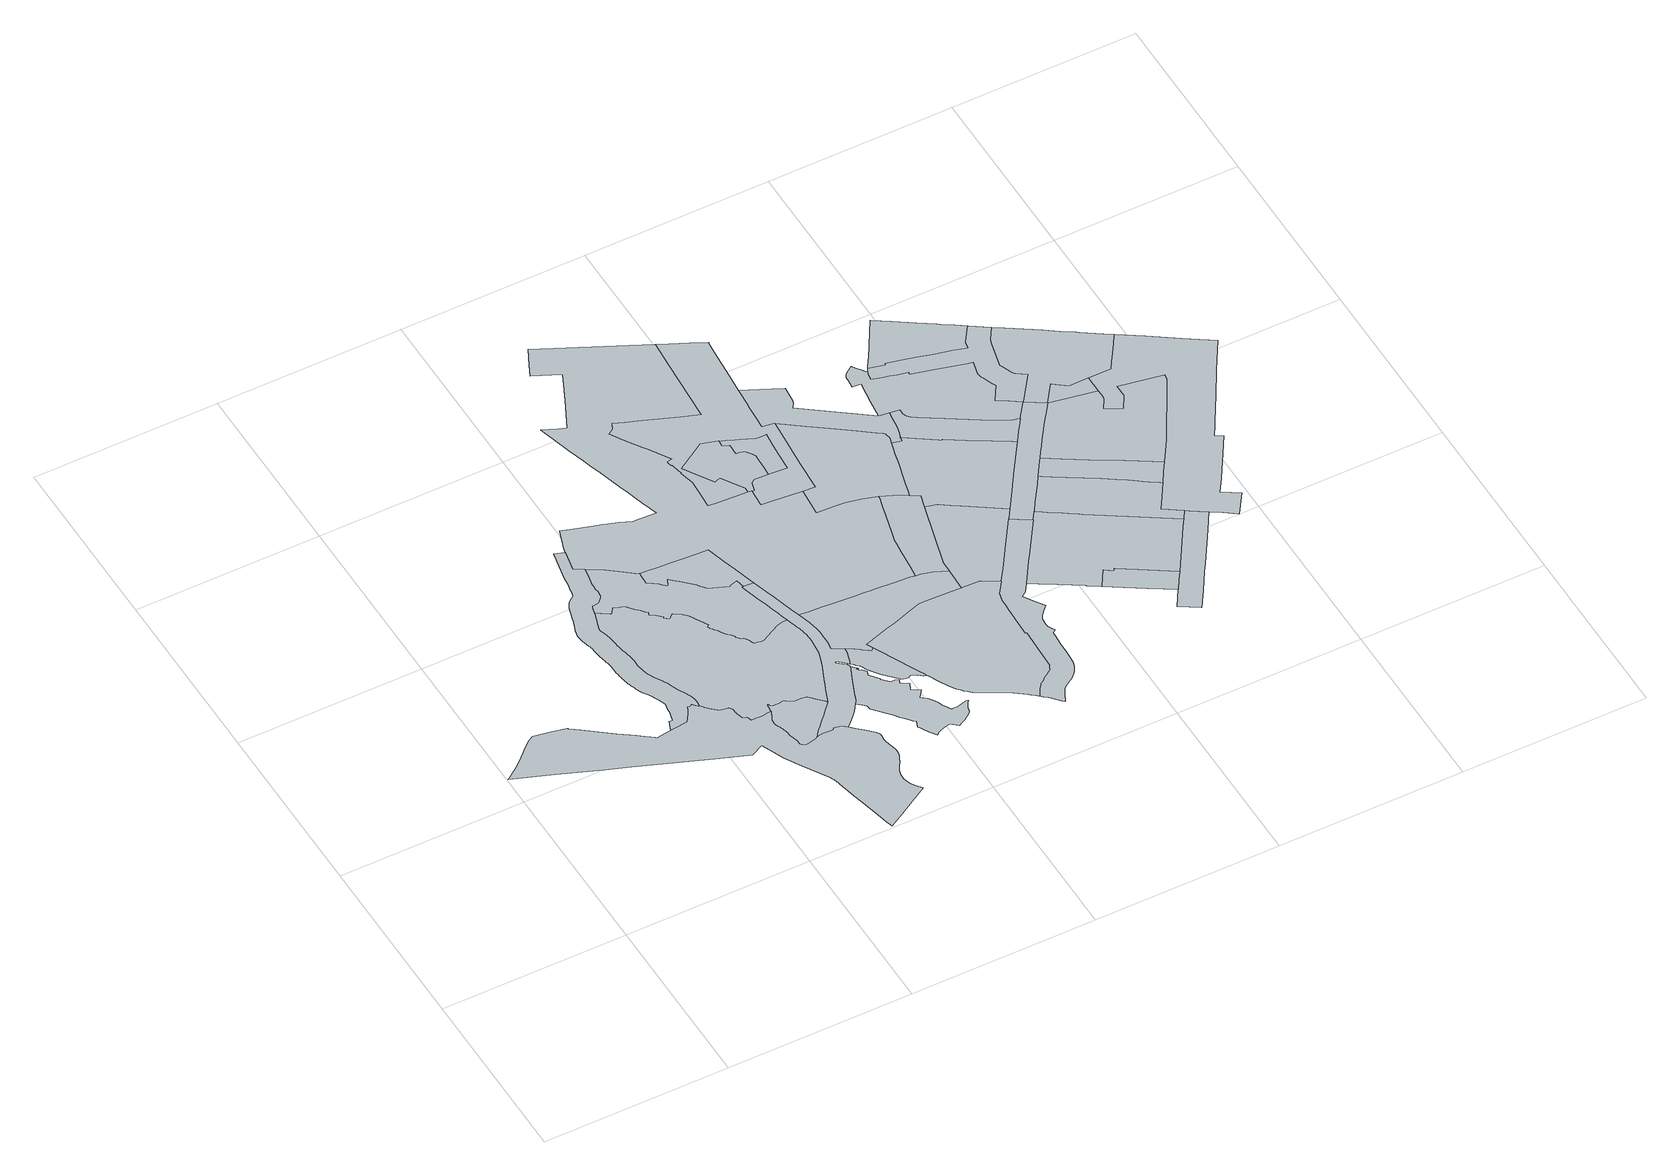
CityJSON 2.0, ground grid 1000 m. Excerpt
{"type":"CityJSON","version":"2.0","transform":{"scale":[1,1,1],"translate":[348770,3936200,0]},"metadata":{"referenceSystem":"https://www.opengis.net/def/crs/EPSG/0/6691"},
"CityObjects":{
"object1":{"type":"GenericCityObject","attributes":{"function":"11","validFromType":"3","custodian":"神奈川県","notificationNumber":"神奈川県告示第11号","prefecture":"14","city":"14150","floorAreaRate":2},"geometry":[{"type":"MultiSurface","lod":"1","boundaries":[[[0,1,2,3,4,5,6,7,8,9,10,11,12,13,14,15,16,17,18,19,20,21,22,23,24,25,26,27,28,29,30,31,32,33,34,35,36,37,38,39,40,41,42,43,44,45,46,47,48,49,50,51,52,53,54,55,56,57,58,59,60,61,62,63,64,65,66,67,68,69,70,71,72,73,74,75,76,77,78,79,80,81,82,83,84,85,86,87,88,89,90,91,92,93,94,95,96,97,98,99,100,101,102,103,104,105,106,107,108,109,110,111,112,113,114,115,116,117,118,119,120,121,122,123,124,125,126,127,128,129,130,131,132,133,134,135,136,137,138,139,140,141,142,143,144,145,146,147,148,149,150,151,152,153,154,155,156,157,158,159,160,161,162,163,164,165,166,167,168,169,170,171]]]}]},
"object2":{"type":"GenericCityObject","attributes":{"function":"6","validFromType":"3","custodian":"神奈川県","notificationNumber":"神奈川県告示第11号","prefecture":"14","city":"14150","floorAreaRate":2},"geometry":[{"type":"MultiSurface","lod":"1","boundaries":[[[172,173,174,175,176,177,178,179,180,181,182,183,184,185,186,187,188,189,190,191,192,193,194,195,196,197,198,199,200,201,202,203,204,205,206,207,208,209,210,211,212,213,214,215,216,217,218,219,220,221,222,223,224,225,226,227,228,229,230,231,232,233,234,235,236,237,238,239,240,241,242,243,244,245,246,247,248,249,250,251,252,253,254,255,256,257,258,259,260,261,262,263,264,265,266,267,268,269,270,271,272,273,274,275,276,277,278,279,280,281,282,283,284,285,286,287,288,289,290,291,292,293,294,295,296,297,298,299,300,301,302,303,304,305,306,307,308,309,310,311,312,313,314,315,316,317,318,319,320,321,322,323,324,325,326,327,328,329,330,331,332,333,334,335,336,337,338,339,340,341,342,343,344,345,346,347,348,349,350,351,352,353,354,355,356,357,358,359,360,361,362,363,364,365,366,367,368,369,370,371,372,373,374,375,376,377,147,146,145,144,143,142,141,140,139,138,137]]]}]},
"object3":{"type":"GenericCityObject","attributes":{"function":"3","validFromType":"3","custodian":"神奈川県","notificationNumber":"神奈川県告示第446号","prefecture":"14","city":"14150","floorAreaRate":2},"geometry":[{"type":"MultiSurface","lod":"1","boundaries":[[[378,379,380,381,382,383,384,385,386,387,388,389,390,391,392,393,394,395,396,397,398,399,400,401,402,403,404,405,100,99,98,97,96,95,94,93,92,91,90,89,88,87,86,85,84,83,82,81,80,79,78,77,76,75,74,73,72,71,70,69,68,406,407,408,409,410,411,412,413,414,415,416,417,418]]]}]},
"object4":{"type":"GenericCityObject","attributes":{"function":"3","validFromType":"3","custodian":"神奈川県","notificationNumber":"神奈川県告示第446号","prefecture":"14","city":"14150","floorAreaRate":1.5},"geometry":[{"type":"MultiSurface","lod":"1","boundaries":[[[405,404,403,402,401,400,399,398,397,396,395,394,393,392,391,390,389,388,387,386,385,384,383,382,381,380,379,378,418,419,420,421,422,423,424,425,426,427,428,429,430,431,432,433,434,435,436,437,438,439,440,441,442,443,444,445,446,447,448,449,450,451,452,453,454,455,456,457,458,459,460,461,462,463,464,465,466,467,468,469,470,471,472,473,474,475,476,477,478,479,480,481,482,483,484,485,486,487,488,489,490,491,492,493,494,495,496,497,498,499,500,501,502,503,504,505,506,507,508,509,510,511,512,513,514,515,516,517,518,519,520,521,522,523,242,241,240,239,238,237,236,235,234,233,232,231,230,229,228,227,226,225,224,223,222,221,220,219,218,217,216,215,214,213,212,211,210,209,208,207,206,205,204,203,202,201,200,199,198,197,196,195,194,193,192,191,190,189,188,187,186,185,184,183,182,181,180,179,178,177,176,175,174,173,172,137,136,135,134,133,132,131,130,129,128,127,126,125,124,123,122,121,120,119,118,117,116,115,114,113,112,111,110,109,108,107,106,105,104,103,102,101,100]]]}]},
"object5":{"type":"GenericCityObject","attributes":{"function":"3","validFromType":"3","custodian":"神奈川県","notificationNumber":"神奈川県告示第446号","prefecture":"14","city":"14150","floorAreaRate":2},"geometry":[{"type":"MultiSurface","lod":"1","boundaries":[[[524,525,526,269,268,267,266,265,264,263,262,261,260,259,258,257,256,255,254,253,252,251,250,249,248,247,246,245,244,243,242,523,522,521,520,519,518,517,516,515,514,513,512,511,510,509,508,507,506,505,504,503,502,501,500,499,498,497,496,495,494,493,492,491,490,489,488,487,486,485,484,483,482,481,480,479,478,477,476,475,474,473,472,471,470,469,468,467,466,465,464,463,462,461,460,459,458,457,456,455,454,453,452,451,450,449,448,447,446,445,444,443,442,527,528,529,530,531,532,533,534,535,536,537,538,539,540,541,542,543,544,545,546,547,548,549,550,551,552,553,554,555,556,557,558,559,560,561,562,563]]]}]},
"object6":{"type":"GenericCityObject","attributes":{"function":"6","validFromType":"3","custodian":"神奈川県","notificationNumber":"神奈川県告示第11号","prefecture":"14","city":"14150","floorAreaRate":2},"geometry":[{"type":"MultiSurface","lod":"1","boundaries":[[[564,565,566,567,568,569,570,571,572,573,574,575,576,577,578,579,580,581,582,583,584,585,586,587,588,589,590,591,592,593,594,595,596,597,598,599,600,541,540,539,538,537,536,535,534,533,532,531,530,529,528,527,442,441,440,439,438,437,436,435,434,433,432,431,430,429,428,427,426,425,424,423,422,421,420,419,418,417,416,415,414,413,412,411,410,409,408,407,406,68,67,66,65,64,63,62,61,60,59,58,57,56,55,601,602,603,604,605,606,607,608,609,610,611,612,613,614]]]}]},
"object7":{"type":"GenericCityObject","attributes":{"function":"11","validFromType":"3","custodian":"神奈川県","notificationNumber":"神奈川県告示第11号","prefecture":"14","city":"14150","floorAreaRate":2},"geometry":[{"type":"MultiSurface","lod":"1","boundaries":[[[600,615,616,617,618,619,620,621,622,623,624,625,626,563,562,561,560,559,558,557,556,555,554,553,552,551,550,549,548,547,546,545,544,543,542,541]]]}]},
"object8":{"type":"GenericCityObject","attributes":{"function":"4","validFromType":"3","custodian":"神奈川県","notificationNumber":"神奈川県告示第446号","prefecture":"14","city":"14150","floorAreaRate":2},"geometry":[{"type":"MultiSurface","lod":"1","boundaries":[[[627,628,629,630,631,632,633,634,635,636,637,638,639,640,641,642,643,644,645,646,647,648,649,650,651,652,653,654,655,656,657,658,659,660,661,662,663,664,665,666,667,668,669,670,671,672,673,674,675,676,614,613,612,611,610,609,608,607,606,605,604,677,678,679,680,681,682,683,684,685,686,687,688,689,690,691,692,693,694,695,696,697,698,699,700,701,702,703,704,705,706,707,708,709,710,711]]]}]},
"object9":{"type":"GenericCityObject","attributes":{"function":"1","validFromType":"3","custodian":"神奈川県","notificationNumber":"神奈川県告示第446号","prefecture":"14","city":"14150","floorAreaRate":0.8},"geometry":[{"type":"MultiSurface","lod":"1","boundaries":[[[712,713,714,715,716,717,718,719,720,721,722,723,724,725,726,727,728,729,730,584,583,582,581,580,579,578,731,732,733,734,735,736,737,738,739,740,741,742,743,744,745,746,747,748,749,750,751,752,753,754,755,756,757]]]}]},
"object10":{"type":"GenericCityObject","attributes":{"function":"13","validFromType":"3","custodian":"神奈川県","notificationNumber":"神奈川県告示第153号","prefecture":"14","city":"14150","floorAreaRate":2},"geometry":[{"type":"MultiSurface","lod":"1","boundaries":[[[758,759,760,761,762,763,764,765,766,767,768,769,770,771,772,773,774,775,776,777,778,779,780,781,782,783,784,785,786,787,788,789,790,791,792,793,794,795,796,797,798,799,800,801,802,803,804,805,806,807,808,809,810,811,812,813,814,815,816,817,818,819,820,821,822,823,824,825,826,827,828,829,830,831,832,833,834,835,836,837,838,839,840,841,842,843,844,272,271,270,269,526,525,524,563,626,625,624,623,622,621,620,619,618,617,616,615,600,599,598,597,596,845,846,847,848,849,850,851,852,853,854,855,856,857]]]}]},
"object11":{"type":"GenericCityObject","attributes":{"function":"11","validFromType":"3","custodian":"神奈川県","notificationNumber":"神奈川県告示第11号","prefecture":"14","city":"14150","floorAreaRate":2},"geometry":[{"type":"MultiSurface","lod":"1","boundaries":[[[858,859,860,861,862,863,864,865,866,867,868,857,856,855,854,853,852,851,850,849,848,847,846,845,596,595,594,593,592,591,590,589,588,587,586,585,584,730,729,728,727,726,725,724,723,722,721,720,869,870,871,872,873,874,875,876,877]]]}]},
"object12":{"type":"GenericCityObject","attributes":{"function":"3","validFromType":"3","custodian":"神奈川県","notificationNumber":"神奈川県告示第446号","prefecture":"14","city":"14150","floorAreaRate":2},"geometry":[{"type":"MultiSurface","lod":"1","boundaries":[[[878,879,880,881,882,883,884,885,886,887,888,889,890,891,892,893,894,895,896,897,898,899,900,901,902,903,904,905,906,907,908,909,910,911,877,876,875,874,873,872,871,870,869,720,719,718,717,716,715,714,713,712,757,912,913,914,915,916,917,918,919,920,921,922,923,924,925,926,927,928,929,930,931,932,933,934,935,936,937,938,939,940,941]]]}]},
"object13":{"type":"GenericCityObject","attributes":{"function":"10","validFromType":"3","custodian":"神奈川県","notificationNumber":"神奈川県告示第1107号","prefecture":"14","city":"14150","floorAreaRate":4},"geometry":[{"type":"MultiSurface","lod":"1","boundaries":[[[778,942,943,944,945,946,947,948,949,950,951,952,953,954,955,956,957,958,959,960,961,962,963,964,965,966,967,968,969,970,971,972,779]]]}]},
"object14":{"type":"GenericCityObject","attributes":{"function":"6","validFromType":"3","custodian":"神奈川県","notificationNumber":"神奈川県告示第11号","prefecture":"14","city":"14150","floorAreaRate":2},"geometry":[{"type":"MultiSurface","lod":"1","boundaries":[[[973,974,975,976,977,978,979,980,981,982,983,984,985,986,987,948,947,946,945,944,943,942,778,777,776,775,774,988,989,990,991,992,993,994,995,996,997,998,999,1000,1001,1002,1003,1004,1005,1006,808,807,806,805,804,803,802,801,800,799,798,797,796,795,794,793,792,791,790,789,788,787,786,785,784,783,782,781,780,779,972,971,970,969,968,967,966,965,964,963]]]}]},
"object15":{"type":"GenericCityObject","attributes":{"function":"9","validFromType":"3","custodian":"神奈川県","notificationNumber":"神奈川県告示第11号","prefecture":"14","city":"14150","floorAreaRate":2},"geometry":[{"type":"MultiSurface","lod":"1","boundaries":[[[987,986,985,984,983,982,981,980,979,978,977,976,975,974,973,963,962,961,960,959,958,957,956,955,954,953,952,951,950,949,948]]]}]},
"object16":{"type":"GenericCityObject","attributes":{"function":"12","validFromType":"3","custodian":"神奈川県","notificationNumber":"神奈川県告示第11号","prefecture":"14","city":"14150","floorAreaRate":2},"geometry":[{"type":"MultiSurface","lod":"1","boundaries":[[[765,764,763,762,761,760,759,758,857,868,867,866,865,864,863,862,861,860,859,1007,1008,1009,1010,1011,1012,1013,766]]]}]},
"object17":{"type":"GenericCityObject","attributes":{"function":"6","validFromType":"3","custodian":"神奈川県","notificationNumber":"神奈川県告示第11号","prefecture":"14","city":"14150","floorAreaRate":2},"geometry":[{"type":"MultiSurface","lod":"1","boundaries":[[[1014,1015,1016,910,909,908,907,906,905,904,903,902,901,900,899,898,897,896,895,894,893,892,891,890,889,888,887,886,885,884,883,882,881,880,879,878,941,1017,1018,1019,1020,1021,1022,1023,1024,1025,1026,1027,1028,1029,1030,1031,1032,1033,1034,1035,1036,1037,1038,1039,1040,1041,1042,1043,1044,1045,1046,1047,1048,1049,1050,1051,1052,1053,1054,1055,1056,1057,1058,1059,1060,1061,1062,1063,1064,1065,1066,1067,1068,1069,1070,1071,1072,1073]]]}]},
"object18":{"type":"GenericCityObject","attributes":{"function":"5","validFromType":"3","custodian":"神奈川県","notificationNumber":"神奈川県告示第11号","prefecture":"14","city":"14150","floorAreaRate":2},"geometry":[{"type":"MultiSurface","lod":"1","boundaries":[[[1074,1075,1076,1077,1078,1079,1080,1081,1082,1083,1084,1085,1086,1087,1088,1089,1090,1091,1092,992,991,990,989,988,774,773,772,771,770,769,768,767,766,1013,1012,1011,1010]]]}]},
"object19":{"type":"GenericCityObject","attributes":{"function":"5","validFromType":"3","custodian":"神奈川県","notificationNumber":"神奈川県告示第11号","prefecture":"14","city":"14150","floorAreaRate":2},"geometry":[{"type":"MultiSurface","lod":"1","boundaries":[[[1007,859,858,877,911,910,1016,1015,1014,1073,1093,1094,1095,1096,1097,1098,1099,1008]]]}]},
"object20":{"type":"GenericCityObject","attributes":{"function":"11","validFromType":"3","custodian":"神奈川県","notificationNumber":"神奈川県告示第11号","prefecture":"14","city":"14150","floorAreaRate":2},"geometry":[{"type":"MultiSurface","lod":"1","boundaries":[[[1100,1101,1102,1103,1104,1105,1106,1107,998,997,996,995,994,993,992,1092,1091,1090,1089,1088,1087,1086,1085,1084,1083,1082,1081,1080,1079,1108,1109,1110,1111,1112,1113]]]}]},
"object21":{"type":"GenericCityObject","attributes":{"function":"6","validFromType":"3","custodian":"神奈川県","notificationNumber":"神奈川県告示第11号","prefecture":"14","city":"14150","floorAreaRate":2},"geometry":[{"type":"MultiSurface","lod":"1","boundaries":[[[1114,1115,1116,1117,1118,1119,1120,1121,1122,1123,1109,1108,1079,1078,1077,1076,1075,1074,1010,1009,1008,1099,1098,1097,1096,1095,1094,1093]]]}]},
"object22":{"type":"GenericCityObject","attributes":{"function":"9","validFromType":"3","custodian":"神奈川県","notificationNumber":"神奈川県告示第11号","prefecture":"14","city":"14150","floorAreaRate":2},"geometry":[{"type":"MultiSurface","lod":"1","boundaries":[[[1124,1125,1126,1127,1128,1129,1130,1131,1132,1133,1134,1135,1136,1137]]]}]},
"object23":{"type":"GenericCityObject","attributes":{"function":"5","validFromType":"3","custodian":"神奈川県","notificationNumber":"神奈川県告示第11号","prefecture":"14","city":"14150","floorAreaRate":2},"geometry":[{"type":"MultiSurface","lod":"1","boundaries":[[[1071,1070,1069,1068,1067,1138,1139,1140,1141,1142,1143,1144,1128,1127,1126,1125,1124,1137,1145,1146,1147,1148,1149,1150,1151,1152,1153,1154,1155,1156,1157]]]}]},
"object24":{"type":"GenericCityObject","attributes":{"function":"7","validFromType":"3","custodian":"神奈川県","notificationNumber":"神奈川県告示第11号","prefecture":"14","city":"14150","floorAreaRate":2},"geometry":[{"type":"MultiSurface","lod":"1","boundaries":[[[1112,1111,1110,1109,1123,1122,1121,1120,1119,1118,1117,1158,1159,1160,1161,1162,1163,1164,1165,1166,1167,1168,1169,1170,1171,1172,1173,1174,1175,1176,1177,1113]]]}]},
"object25":{"type":"GenericCityObject","attributes":{"function":"9","validFromType":"3","custodian":"神奈川県","notificationNumber":"神奈川県告示第11号","prefecture":"14","city":"14150","floorAreaRate":3},"geometry":[{"type":"MultiSurface","lod":"1","boundaries":[[[1116,1115,1114,1093,1073,1072,1071,1157,1178,1179,1180,1181,1182,1183,1184,1185,1186,1187,1188,1189,1190,1191,1192,1160,1159,1158,1117]]]}]},
"object26":{"type":"GenericCityObject","attributes":{"function":"6","validFromType":"3","custodian":"神奈川県","notificationNumber":"神奈川県告示第11号","prefecture":"14","city":"14150","floorAreaRate":2},"geometry":[{"type":"MultiSurface","lod":"1","boundaries":[[[1113,1177,1176,1175,1174,1173,1172,1171,1170,1169,1168,1167,1166,1165,1164,1163,1162,1161,1160,1192,1193,1194,1195,1196,1197,1198,1199,1200,1201,1202,1203,1204,1205,1206,1207,1208,1209,1210,1211,1212,1213,1214,1215,1216,1217,1218,1219,1220,1221,1222,1223,1224,1225,1226,1227,1228,1229,1230,1100]]]}]},
"object27":{"type":"GenericCityObject","attributes":{"function":"6","validFromType":"3","custodian":"神奈川県","notificationNumber":"神奈川県告示第11号","prefecture":"14","city":"14150","floorAreaRate":2},"geometry":[{"type":"MultiSurface","lod":"1","boundaries":[[[1179,1178,1157,1156,1155,1154,1153,1152,1151,1150,1149,1148,1147,1231,1232,1233,1234,1235,1236,1237,1238,1239,1240,1241,1242,1243,1244,1180]]]}]},
"object28":{"type":"GenericCityObject","attributes":{"function":"9","validFromType":"3","custodian":"神奈川県","notificationNumber":"神奈川県告示第11号","prefecture":"14","city":"14150","floorAreaRate":3},"geometry":[{"type":"MultiSurface","lod":"1","boundaries":[[[1147,1146,1145,1137,1136,1135,1245,1246,1247,1248,1249,1250,1251,1252,1253,1231]]]}]},
"object29":{"type":"GenericCityObject","attributes":{"function":"9","validFromType":"3","custodian":"神奈川県","notificationNumber":"神奈川県告示第11号","prefecture":"14","city":"14150","floorAreaRate":3},"geometry":[{"type":"MultiSurface","lod":"1","boundaries":[[[1254,1255,1256,1257,1258,1259,1260,1261,1262,1263,1264,1265,1213,1212,1211,1210,1209,1208,1207,1206,1205,1204,1203,1202,1201,1200,1199,1198,1197,1196,1195,1194,1193,1192,1266,1267,1268,1269,1270,1271,1272,1273,1274,1275,1276,1277]]]}]},
"object30":{"type":"GenericCityObject","attributes":{"function":"6","validFromType":"3","custodian":"神奈川県","notificationNumber":"神奈川県告示第11号","prefecture":"14","city":"14150","floorAreaRate":2},"geometry":[{"type":"MultiSurface","lod":"1","boundaries":[[[1263,1262,1261,1260,1259,1258,1257,1256,1255,1254,1277,1278,1279,1280,1281,1282,1283,1284,1285,1264]]]}]},
"object31":{"type":"GenericCityObject","attributes":{"function":"9","validFromType":"3","custodian":"神奈川県","notificationNumber":"神奈川県告示第11号","prefecture":"14","city":"14150","floorAreaRate":3},"geometry":[{"type":"MultiSurface","lod":"1","boundaries":[[[1286,1287,1288,1289,1290,1291,1292,1182,1181,1180,1244,1243,1242,1241,1240,1239,1238,1237,1236,1235,1234]]]}]},
"object32":{"type":"GenericCityObject","attributes":{"function":"9","validFromType":"3","custodian":"神奈川県","notificationNumber":"神奈川県告示第11号","prefecture":"14","city":"14150","floorAreaRate":2},"geometry":[{"type":"MultiSurface","lod":"1","boundaries":[[[1292,1291,1290,1289,1288,1287,1293,1294,1295,1296,1297,1298,1299,1300,1301,1302,1303,1304,1305,1306,1307,1308,1309,1310,1311,1312,1313,1314,1191,1190,1189,1188,1187,1186,1185,1184,1183,1182]]]}]},
"object33":{"type":"GenericCityObject","attributes":{"function":"9","validFromType":"3","custodian":"神奈川県","notificationNumber":"神奈川県告示第11号","prefecture":"14","city":"14150","floorAreaRate":3},"geometry":[{"type":"MultiSurface","lod":"1","boundaries":[[[1315,1316,1317,1191,1314,1313,1312]]]}]},
"object34":{"type":"GenericCityObject","attributes":{"function":"10","validFromType":"3","custodian":"神奈川県","notificationNumber":"神奈川県告示第2484号","prefecture":"14","city":"14150","floorAreaRate":5},"geometry":[{"type":"MultiSurface","lod":"1","boundaries":[[[1318,1319,1320,1321,1322,1323,1324,1325,1276,1275,1274,1273,1272,1271,1270,1269,1268,1267,1266,1192,1191,1317,1316,1315,1326,1327,1328,1329,1330,1331,1332]]]}]},
"object35":{"type":"GenericCityObject","attributes":{"function":"10","validFromType":"3","custodian":"神奈川県","notificationNumber":"神奈川県告示第2484号","prefecture":"14","city":"14150","floorAreaRate":4},"geometry":[{"type":"MultiSurface","lod":"1","boundaries":[[[1333,1334,1335,1336,1332,1331,1330,1329,1328,1327,1326,1315,1312,1311,1310,1309,1308,1307,1306,1305,1304,1303,1302,1301,1300,1299,1298,1297,1296,1295,1294,1293,1287,1286,1234,1233,1232,1231,1253,1252,1337,1338,1339,1340,1341,1342,1343,1344,1345,1346,1347,1348,1349]]]}]}
},
"vertices":[
[219,1084,0],[439,999,0],[558,952,0],[769,870,0],[954,799,0],[1103,742,0],[1169,774,0],[1207,685,0],[1223,652,0],[1275,564,0],[1354,433,0],[1366,397,0],[1371,377,0],[1377,347,0],[1384,318,0],[1391,288,0],[1404,228,0],[1416,178,0],[1433,105,0],[1446,46,0],[1455,9,0],[1535,57,0],[1617,106,0],[1706,157,0],[1680,189,0],[1666,212,0],[1660,226,0],[1655,254,0],[1654,267,0],[1654,280,0],[1656,291,0],[1660,305,0],[1662,311,0],[1681,345,0],[1684,349,0],[1708,395,0],[1712,407,0],[1715,421,0],[1715,425,0],[1716,435,0],[1714,447,0],[1711,464,0],[1707,475,0],[1702,494,0],[1699,509,0],[1698,518,0],[1698,527,0],[1700,548,0],[1700,557,0],[1700,564,0],[1697,571,0],[1695,575,0],[1688,586,0],[1646,625,0],[1613,656,0],[1590,680,0],[1577,691,0],[1573,695,0],[1566,699,0],[1558,702,0],[1546,705,0],[1526,709,0],[1517,699,0],[1494,701,0],[1462,701,0],[1453,701,0],[1448,699,0],[1437,696,0],[1424,690,0],[1406,684,0],[1373,677,0],[1365,676,0],[1361,676,0],[1356,677,0],[1339,688,0],[1336,691,0],[1334,695,0],[1331,723,0],[1320,768,0],[1318,776,0],[1318,782,0],[1318,790,0],[1316,796,0],[1315,802,0],[1313,810,0],[1310,821,0],[1308,826,0],[1306,832,0],[1304,838,0],[1301,842,0],[1300,845,0],[1292,865,0],[1292,867,0],[1291,873,0],[1292,882,0],[1294,897,0],[1296,901,0],[1298,906,0],[1305,919,0],[1316,943,0],[1318,949,0],[1300,948,0],[1275,944,0],[1255,943,0],[1237,943,0],[1208,943,0],[1203,963,0],[1199,969,0],[1194,971,0],[1190,971,0],[1184,973,0],[1180,977,0],[1178,982,0],[1172,998,0],[1168,1013,0],[1168,1018,0],[1167,1025,0],[1166,1031,0],[1166,1040,0],[1165,1044,0],[1164,1049,0],[1162,1054,0],[1157,1061,0],[1153,1065,0],[1146,1067,0],[1138,1068,0],[1126,1070,0],[1113,1072,0],[1110,1073,0],[1107,1075,0],[1098,1082,0],[1087,1091,0],[1068,1110,0],[1062,1116,0],[1053,1127,0],[1049,1131,0],[1046,1136,0],[1038,1142,0],[1031,1148,0],[1022,1158,0],[1010,1173,0],[998,1165,0],[986,1166,0],[977,1146,0],[963,1123,0],[936,1081,0],[864,1073,0],[841,1071,0],[814,1068,0],[760,1061,0],[752,1067,0],[734,1080,0],[711,1098,0],[680,1122,0],[602,1179,0],[466,1284,0],[420,1318,0],[418,1322,0],[348,1337,0],[247,1358,0],[219,1340,0],[206,1330,0],[173,1303,0],[167,1297,0],[154,1283,0],[132,1262,0],[112,1244,0],[88,1222,0],[48,1192,0],[32,1181,0],[15,1171,0],[7,1166,0],
[1040,1181,0],[1038,1202,0],[1033,1219,0],[1029,1228,0],[1017,1254,0],[1013,1264,0],[1011,1267,0],[1009,1272,0],[1007,1277,0],[999,1293,0],[993,1307,0],[988,1321,0],[980,1339,0],[974,1353,0],[972,1357,0],[970,1361,0],[969,1365,0],[965,1372,0],[964,1374,0],[957,1385,0],[951,1396,0],[950,1398,0],[943,1409,0],[942,1411,0],[933,1430,0],[931,1435,0],[922,1450,0],[918,1468,0],[914,1485,0],[914,1488,0],[913,1497,0],[912,1499,0],[911,1504,0],[910,1515,0],[909,1538,0],[909,1539,0],[909,1559,0],[907,1583,0],[906,1592,0],[905,1596,0],[902,1609,0],[901,1617,0],[899,1625,0],[898,1630,0],[895,1644,0],[893,1655,0],[889,1675,0],[889,1677,0],[887,1698,0],[883,1735,0],[881,1748,0],[877,1760,0],[872,1782,0],[869,1797,0],[867,1803,0],[866,1807,0],[865,1814,0],[865,1818,0],[866,1827,0],[867,1830,0],[868,1834,0],[869,1835,0],[872,1843,0],[873,1846,0],[876,1854,0],[883,1873,0],[886,1881,0],[890,1895,0],[894,1906,0],[896,1917,0],[898,1923,0],[900,1934,0],[901,1941,0],[907,1961,0],[908,1964,0],[912,1967,0],[921,1967,0],[925,1967,0],[932,1969,0],[942,1971,0],[956,1979,0],[963,1987,0],[971,1996,0],[972,1999,0],[978,2009,0],[979,2019,0],[980,2027,0],[980,2034,0],[980,2039,0],[979,2046,0],[977,2055,0],[977,2062,0],[978,2069,0],[980,2090,0],[982,2108,0],[987,2134,0],[993,2170,0],[997,2197,0],[948,2224,0],[965,2309,0],[971,2338,0],[954,2343,0],[919,2357,0],[915,2340,0],[910,2319,0],[909,2315,0],[906,2301,0],[884,2187,0],[880,2158,0],[878,2145,0],[876,2131,0],[873,2117,0],[870,2095,0],[868,2087,0],[864,2069,0],[851,2059,0],[846,2056,0],[841,2053,0],[837,2049,0],[833,2046,0],[830,2043,0],[826,2038,0],[821,2032,0],[809,2009,0],[808,2007,0],[806,2001,0],[801,1984,0],[800,1979,0],[797,1967,0],[796,1967,0],[793,1956,0],[790,1944,0],[787,1934,0],[785,1926,0],[784,1925,0],[783,1918,0],[781,1914,0],[773,1892,0],[763,1866,0],[754,1825,0],[755,1813,0],[757,1799,0],[757,1795,0],[759,1784,0],[761,1772,0],[770,1741,0],[773,1735,0],[773,1733,0],[776,1717,0],[777,1705,0],[779,1681,0],[779,1678,0],[781,1669,0],[782,1661,0],[783,1652,0],[784,1647,0],[787,1631,0],[788,1626,0],[790,1611,0],[793,1605,0],[797,1585,0],[798,1578,0],[798,1557,0],[798,1554,0],[798,1544,0],[798,1538,0],[798,1528,0],[800,1510,0],[801,1501,0],[802,1498,0],[803,1490,0],[804,1484,0],[807,1469,0],[807,1467,0],[807,1464,0],[810,1450,0],[813,1437,0],[815,1430,0],[819,1418,0],[820,1414,0],[825,1402,0],[828,1390,0],[836,1371,0],[839,1363,0],[843,1356,0],[846,1350,0],[850,1344,0],[855,1338,0],[859,1331,0],[863,1324,0],[865,1321,0],[872,1308,0],[875,1301,0],[879,1290,0],[884,1280,0],[893,1259,0],[902,1237,0],[899,1216,0],[896,1206,0],[895,1199,0],[895,1194,0],[894,1184,0],[891,1170,0],[890,1160,0],[879,1124,0],[863,1128,0],
[1573,884,0],[1557,901,0],[1542,917,0],[1529,931,0],[1512,950,0],[1506,950,0],[1484,952,0],[1466,953,0],[1446,954,0],[1439,957,0],[1429,963,0],[1417,970,0],[1409,975,0],[1402,979,0],[1396,980,0],[1383,978,0],[1370,977,0],[1347,976,0],[1343,976,0],[1339,978,0],[1336,981,0],[1332,987,0],[1328,994,0],[1327,995,0],[1324,994,0],[1322,985,0],[1322,975,0],[1319,959,0],[1448,726,0],[1456,733,0],[1473,751,0],[1495,775,0],[1503,783,0],[1512,792,0],[1516,797,0],[1518,799,0],[1535,818,0],[1557,842,0],[1567,853,0],[1578,864,0],[1583,872,0],
[1587,880,0],[1591,889,0],[1595,904,0],[1613,949,0],[1628,983,0],[1632,991,0],[1679,1102,0],[1695,1151,0],[1703,1180,0],[1705,1193,0],[1712,1264,0],[1712,1269,0],[1712,1274,0],[1711,1289,0],[1709,1309,0],[1709,1314,0],[1708,1320,0],[1705,1336,0],[1700,1362,0],[1698,1366,0],[1696,1371,0],[1692,1389,0],[1681,1419,0],[1676,1436,0],[1652,1435,0],[1643,1434,0],[1625,1429,0],[1612,1423,0],[1589,1410,0],[1537,1383,0],[1524,1376,0],[1511,1372,0],[1503,1372,0],[1488,1376,0],[1478,1378,0],[1467,1377,0],[1460,1390,0],[1453,1406,0],[1444,1423,0],[1438,1432,0],[1433,1435,0],[1425,1433,0],[1415,1446,0],[1408,1453,0],[1408,1459,0],[1408,1463,0],[1395,1482,0],[1388,1486,0],[1376,1501,0],[1368,1511,0],[1368,1513,0],[1362,1523,0],[1352,1538,0],[1343,1549,0],[1338,1559,0],[1332,1563,0],[1327,1572,0],[1322,1581,0],[1335,1589,0],[1324,1612,0],[1319,1622,0],[1311,1635,0],[1301,1651,0],[1293,1666,0],[1281,1686,0],[1277,1691,0],[1273,1694,0],[1267,1699,0],[1258,1710,0],[1253,1714,0],[1248,1717,0],[1236,1722,0],[1232,1725,0],[1218,1736,0],[1213,1730,0],[1209,1728,0],[1194,1712,0],[1186,1718,0],[1179,1724,0],[1168,1734,0],[1174,1740,0],[1172,1742,0],[1155,1756,0],[1144,1766,0],[1118,1786,0],[1124,1801,0],[1110,1813,0],[1096,1830,0],[1085,1840,0],[1079,1845,0],[1070,1857,0],[1059,1873,0],[1050,1882,0],[1044,1887,0],[1038,1892,0],[1031,1895,0],[1022,1896,0],[1012,1897,0],[999,1905,0],[990,1909,0],[975,1888,0],[967,1875,0],[960,1880,0],[941,1893,0],[923,1906,0],
[1207,2046,0],[1147,2093,0],[1078,2146,0],[1675,1441,0],[1671,1454,0],[1666,1474,0],[1660,1498,0],[1654,1516,0],[1649,1536,0],[1641,1566,0],[1636,1584,0],[1635,1588,0],[1627,1613,0],[1616,1649,0],[1613,1662,0],[1600,1706,0],[1593,1732,0],[1603,1732,0],[1591,1777,0],[1552,1765,0],[1547,1762,0],[1497,1782,0],[1446,1803,0],[1430,1821,0],[1423,1830,0],[1412,1847,0],[1350,1907,0],[1327,1929,0],[1309,1946,0],[1291,1906,0],[1271,1928,0],[1259,1940,0],[1251,1946,0],[1235,1957,0],[1214,1969,0],[1206,1976,0],[1207,1988,0],[1209,2015,0],[1210,2036,0],[1212,2045,0],
[1790,1027,0],[1789,1029,0],[1787,1032,0],[1787,1034,0],[1785,1043,0],[1784,1043,0],[1782,1045,0],[1754,1068,0],[1750,1070,0],[1741,1076,0],[1744,1086,0],[1759,1074,0],[1760,1074,0],[1791,1047,0],[1798,1040,0],[1801,1046,0],[1802,1050,0],[1810,1074,0],[1821,1106,0],[1823,1116,0],[1825,1137,0],[1766,1172,0],[1768,1179,0],[1772,1207,0],[1773,1232,0],[1774,1253,0],[1774,1266,0],[1773,1292,0],[1770,1326,0],[1766,1341,0],[1761,1370,0],[1751,1407,0],[1742,1438,0],[1726,1490,0],[1691,1612,0],[1679,1652,0],[1657,1728,0],[1600,690,0],[1636,727,0],[1665,756,0],[1692,798,0],[1701,809,0],[1705,816,0],[1708,822,0],[1712,832,0],[1721,858,0],[1731,882,0],[1753,934,0],[1782,1002,0],[1785,1010,0],[1792,1025,0],
[1651,1749,0],[1622,1848,0],[1601,1921,0],[1576,2009,0],[1572,2022,0],[1516,2025,0],[1446,2030,0],[1384,2033,0],[1369,2035,0],[1310,2038,0],[1253,2042,0],[1232,2043,0],
[2165,544,0],[2170,550,0],[2174,554,0],[2170,556,0],[2161,558,0],[2158,558,0],[2148,556,0],[2135,552,0],[2113,545,0],[2099,543,0],[2088,545,0],[2081,541,0],[2079,541,0],[2078,542,0],[2074,546,0],[2071,551,0],[2062,567,0],[2052,586,0],[2038,618,0],[2020,647,0],[2010,660,0],[2003,667,0],[1981,684,0],[2011,725,0],[2001,732,0],[1981,743,0],[1964,750,0],[1984,789,0],[1942,813,0],[1951,830,0],[1953,834,0],[1941,838,0],[1935,841,0],[1933,841,0],[1930,842,0],[1925,842,0],[1922,842,0],[1918,841,0],[1917,841,0],[1915,840,0],[1914,840,0],[1875,881,0],[1878,883,0],[1836,936,0],[1844,955,0],[1827,977,0],[1825,979,0],[1820,977,0],[1808,994,0],[1820,993,0],[1706,787,0],[1718,776,0],[1735,756,0],[1738,734,0],[1788,676,0],[1815,644,0],[1835,614,0],[1845,607,0],[1859,591,0],[1880,566,0],[1891,554,0],[1880,521,0],[1887,507,0],[1898,485,0],[1910,465,0],[1936,428,0],[1941,434,0],[1944,437,0],[1960,446,0],[1983,456,0],[2014,463,0],[2023,461,0],[2058,430,0],[2075,442,0],[2095,451,0],[2134,481,0],[2138,485,0],[2141,488,0],[2143,492,0],[2144,499,0],[2147,509,0],[2148,518,0],[2150,521,0],[2153,525,0],[2161,538,0],
[2078,804,0],[2072,818,0],[2065,831,0],[2057,847,0],[2047,867,0],[2035,893,0],[2027,909,0],[2021,923,0],[1945,1077,0],[1928,1062,0],[1927,1063,0],[1918,1072,0],[1903,1082,0],[1900,1085,0],[1886,1097,0],[1870,1109,0],[1863,1114,0],[1843,1127,0],[1836,1131,0],[1811,1027,0],[1820,1017,0],[1827,1010,0],[1833,1003,0],[1836,999,0],[1840,991,0],[1845,978,0],[1850,967,0],[1855,961,0],[1863,951,0],[1872,939,0],[1893,906,0],[1961,834,0],[1972,829,0],[1986,825,0],[1993,825,0],[2000,826,0],[2006,828,0],[2013,834,0],[2015,835,0],[2018,832,0],[2043,817,0],[2050,814,0],[2056,809,0],[2066,801,0],[2074,797,0],[2082,796,0],
[2357,1456,0],[2369,1567,0],[2375,1625,0],[2377,1647,0],[2390,1696,0],[2420,1806,0],[2436,1869,0],[2450,1921,0],[2453,1933,0],[2423,1943,0],[2376,1958,0],[2344,1965,0],[2310,1972,0],[2291,1975,0],[2242,1979,0],[2141,1985,0],[2152,2139,0],[2104,2144,0],[1990,2153,0],[1934,2158,0],[1941,2260,0],[1924,2261,0],[1769,2271,0],[1711,2275,0],[1715,2338,0],[1721,2447,0],[1702,2524,0],[1706,2525,0],[1706,2529,0],[1702,2546,0],[1692,2590,0],[1688,2589,0],[1683,2620,0],[1683,2622,0],[1685,2623,0],[1712,2629,0],[1669,2697,0],[1643,2737,0],[1626,2765,0],[1589,2823,0],[1560,2868,0],[1529,2918,0],[1560,2937,0],[1575,2971,0],[1633,2949,0],[1711,2918,0],[1882,2852,0],[1976,2815,0],[1977,2825,0],[1999,3174,0],[2009,3325,0],[1467,3589,0],[1466,3589,0],[1420,3500,0],[1390,3433,0],[1529,3365,0],[1455,3211,0],[1376,3048,0],[1337,3063,0],[1260,3097,0],[1266,3072,0],[1287,3000,0],[1312,2913,0],[1340,2820,0],[1355,2768,0],[1367,2725,0],[1385,2664,0],[1406,2591,0],[1424,2532,0],[1435,2492,0],[1453,2431,0],[1464,2394,0],[1476,2353,0],[1403,2356,0],[1379,2358,0],[1352,2360,0],[1291,2385,0],[1240,2403,0],[1217,2410,0],[1163,2428,0],[1067,2459,0],[1015,2474,0],[1005,2445,0],[996,2419,0],[986,2393,0],[981,2378,0],[975,2358,0],[1763,1437,0],[1791,1435,0],[1862,1431,0],[1897,1428,0],[1976,1423,0],[2037,1419,0],[2072,1417,0],[2097,1415,0],[2121,1413,0],[2149,1411,0],[2237,1405,0],[2325,1399,0],[2351,1395,0],
[2507,1332,0],[2508,1341,0],[2503,1343,0],[2494,1348,0],[2477,1356,0],[2459,1365,0],[2437,1374,0],[2413,1382,0],[2399,1386,0],[2384,1390,0],[2369,1392,0],[1943,1081,0],[1928,1112,0],[2064,1156,0],[2116,1172,0],[2224,1208,0],[2278,1225,0],[2334,1224,0],[2450,1221,0],[2505,1219,0],
[2492,427,0],[2499,443,0],[2501,447,0],[2505,453,0],[2507,457,0],[2525,479,0],[2528,482,0],[2534,488,0],[2543,494,0],[2554,503,0],[2557,506,0],[2590,529,0],[2597,534,0],[2607,541,0],[2609,543,0],[2610,544,0],[2612,547,0],[2613,547,0],[2616,557,0],[2619,566,0],[2619,569,0],[2624,569,0],[2627,672,0],[2631,808,0],[2625,808,0],[2628,887,0],[2631,997,0],[2631,1014,0],[2633,1050,0],[2634,1056,0],[2644,1099,0],[2666,1127,0],[2690,1162,0],[2605,1216,0],[2086,788,0],[2114,732,0],[2123,711,0],[2130,699,0],[2138,685,0],[2153,661,0],[2161,650,0],[2177,631,0],[2185,622,0],[2192,615,0],[2217,593,0],[2238,579,0],[2249,572,0],[2254,569,0],[2267,563,0],[2303,544,0],[2335,526,0],[2345,520,0],[2366,507,0],[2386,493,0],[2406,479,0],[2416,472,0],[2425,465,0],[2435,457,0],[2444,450,0],[2454,442,0],[2463,434,0],[2472,426,0],[2481,418,0],[2485,415,0],
[1954,2259,0],[1965,2296,0],[1967,2305,0],[1980,2315,0],[1986,2318,0],[1994,2320,0],[2064,2316,0],[2067,2368,0],[2069,2418,0],[2070,2442,0],[2070,2451,0],[2068,2459,0],[2059,2472,0],[2045,2491,0],[2041,2498,0],[2035,2502,0],[2031,2505,0],[2016,2508,0],[1993,2509,0],[1997,2572,0],[1962,2587,0],[1964,2623,0],[1919,2637,0],[1879,2650,0],[1802,2601,0],[1722,2550,0],[1765,2483,0],[1819,2396,0],[1852,2409,0],[1902,2329,0],[1925,2293,0],
[1978,2617,0],[1989,2613,0],[1995,2610,0],[2027,2596,0],[2035,2593,0],[2080,2574,0],[2089,2570,0],[2121,2556,0],[2128,2553,0],[2133,2551,0],[2143,2549,0],[2184,2549,0],[2178,2472,0],[2173,2413,0],[2166,2310,0],[2152,2141,0],[2218,2136,0],[2231,2307,0],[2247,2514,0],[2254,2594,0],[2249,2598,0],[2188,2606,0],[2192,2656,0],[2198,2744,0],[2200,2764,0],[2208,2869,0],[2216,2973,0],[2229,3141,0],[2233,3188,0],[2234,3199,0],[2238,3212,0],[2185,3239,0],[2158,3252,0],[2025,3318,0],
[2510,1404,0],[2609,1769,0],[2628,1840,0],[2583,1868,0],[2552,1887,0],[2519,1905,0],[2485,1920,0],
[2809,1338,0],[2752,1251,0],[2715,1197,0],[2499,402,0],[2517,385,0],[2525,377,0],[2542,359,0],[2544,358,0],[2562,337,0],[2573,325,0],[2579,338,0],[2594,368,0],[2610,396,0],[2614,402,0],[2617,404,0],[2620,407,0],[2621,409,0],[2628,415,0],[2639,421,0],[2641,422,0],[2674,444,0],[2678,447,0],[2684,452,0],[2687,455,0],[2692,459,0],[2695,463,0],[2700,469,0],[2704,474,0],[2717,496,0],[2721,504,0],[2726,517,0],[2731,537,0],[2732,543,0],[2734,556,0],[2735,571,0],[2736,605,0],[2737,631,0],[2738,664,0],[2741,721,0],[2742,748,0],[2744,751,0],[2759,760,0],[2748,781,0],[2741,798,0],[2739,814,0],[2741,854,0],[2752,873,0],[2758,880,0],[2775,899,0],[2798,923,0],[2766,972,0],[2729,1028,0],[2756,1047,0],[2788,1094,0],[2867,1214,0],[2889,1247,0],[2956,1348,0],[3019,1441,0],[2960,1481,0],[2921,1505,0],
[2589,1891,0],[2606,1954,0],[2642,2085,0],[2656,2141,0],[2668,2184,0],[2676,2213,0],[2683,2238,0],[2685,2249,0],[2684,2258,0],[2683,2263,0],[2681,2271,0],[2678,2278,0],[2672,2286,0],[2665,2292,0],[2645,2307,0],[2552,2375,0],[2465,2438,0],[2373,2506,0],[2294,2564,0],
[2957,1561,0],[2894,1602,0],[2863,1623,0],[2762,1690,0],[2721,1718,0],[2672,1752,0],[2647,1759,0],
[2710,2397,0],[2438,2596,0],[2377,2641,0],[2394,2667,0],[2400,2681,0],[2403,2701,0],[2409,2770,0],[2302,2823,0],[2725,2199,0],[2731,2222,0],[2740,2252,0],[2752,2295,0],[2758,2344,0],[2764,2390,0],
[3022,1658,0],[3080,1746,0],[3143,1839,0],[3203,1929,0],[3183,1941,0],[3100,1991,0],[2995,2054,0],[2898,2114,0],[2896,2111,0],[2880,2122,0],
[3296,917,0],[3203,977,0],[3194,963,0],[3150,992,0],[3094,902,0],[3101,898,0],[3138,874,0],[3137,872,0],[3277,784,0],[3308,765,0],[3344,742,0],[3400,707,0],[3434,761,0],[3464,808,0],
[2839,1063,0],[2916,1014,0],[3031,942,0],[3032,940,0],[3056,926,0],[3063,921,0],[3087,907,0],[3541,929,0],[3619,1055,0],[3648,1100,0],[3470,1214,0],[3242,1362,0],[3228,1372,0],[3186,1400,0],[3162,1415,0],[3138,1431,0],[3103,1454,0],[3083,1467,0],[3060,1482,0],[3051,1489,0],
[3241,1986,0],[3271,2027,0],[3290,2054,0],[3276,2058,0],[3256,2065,0],[3233,2073,0],[3224,2076,0],[3173,2107,0],[3071,2171,0],[2974,2232,0],[2863,2301,0],[2850,2309,0],[2838,2317,0],[2830,2325,0],[2824,2332,0],[2819,2344,0],[2816,2356,0],[2815,2367,0],[2816,2378,0],[2817,2383,0],
[3083,1539,0],[3149,1637,0],[3179,1682,0],[3232,1764,0],[3244,1781,0],[3266,1814,0],[3288,1846,0],[3312,1882,0],[3337,1919,0],[3366,1960,0],[3392,1996,0],[3409,2017,0],[3443,2065,0],[3454,2080,0],[3356,2143,0],
[3299,2181,0],[3243,2218,0],[3294,2301,0],[3285,2323,0],[3264,2374,0],[3260,2385,0],[3258,2392,0],[3256,2401,0],[3255,2408,0],[3258,2429,0],[3273,2486,0],[3241,2494,0],[3066,2540,0],[2970,2565,0],[2973,2577,0],[2918,2591,0],[2884,2600,0],[2852,2609,0],[2793,2624,0],[2798,2665,0],[2804,2675,0],[2801,2679,0],[2785,2701,0],[2769,2723,0],[2753,2744,0],[2745,2739,0],[2726,2726,0],[2718,2720,0],[2712,2715,0],[2708,2710,0],[2704,2703,0],[2699,2693,0],[2697,2681,0],[2697,2668,0],[2693,2624,0],[2740,2620,0],[2729,2554,0],[2722,2496,0],
[3678,1148,0],[3586,1211,0],[3605,1241,0],[3678,1356,0],[3666,1364,0],[3622,1395,0],[3597,1412,0],[3561,1438,0],[3541,1452,0],[3523,1465,0],[3432,1524,0],[3293,1610,0],[3231,1647,0],[3192,1673,0],
[3341,612,0],[3442,549,0],[3502,645,0],[3566,748,0],[3596,796,0],[3713,982,0],[3745,1032,0],[3776,1082,0],[3699,1134,0],
[3309,2623,0],[3307,2617,0],[3299,2582,0],[3225,2602,0],[3134,2625,0],[3061,2644,0],[3011,2657,0],[2905,2685,0],[2902,2673,0],[2839,2690,0],[2817,2695,0],[2811,2686,0],[3463,2290,0],[3411,2327,0],[3407,2332,0],[3402,2340,0],[3390,2367,0],[3379,2396,0],[3375,2408,0],[3376,2420,0],[3410,2553,0],[3418,2576,0],[3461,2646,0],[3367,2709,0],
[3314,2745,0],[3258,2782,0],[3245,2791,0],[3161,2846,0],[3065,2911,0],[2980,2967,0],[2853,2754,0],[2847,2744,0],
[3716,1419,0],[3750,1473,0],[3701,1503,0],[3588,1573,0],[3497,1626,0],[3332,1728,0],[3284,1757,0],
[3828,1594,0],[3853,1636,0],[3902,1724,0],[3934,1780,0],[3973,1850,0],[4025,1942,0],[4030,1971,0],[3795,2015,0],[3796,1962,0],[3795,1946,0],[3774,1909,0],[3771,1904,0],[3751,1870,0],[3668,1921,0],[3698,1969,0],[3701,1976,0],[3703,1985,0],[3704,1991,0],[3703,2010,0],[3703,2033,0],[3681,2037,0],[3560,2061,0],
[3702,2130,0],[3598,2129,0],[3528,2182,0],
[3907,2350,0],[3809,2415,0],[3805,2418,0],[3797,2423,0],[3734,2464,0],[3665,2511,0],[3588,2563,0],[3513,2612,0],[3757,2131,0],[3824,2131,0],[3849,2169,0],[3879,2214,0],[3915,2268,0],[3944,2313,0],[3950,2322,0],
[4295,1938,0],[4361,2047,0],[4216,2144,0],[4074,2239,0],[3834,1044,0],[3897,1001,0],[3972,1115,0],[3886,1172,0],[3933,1245,0],[4050,1435,0],[4082,1485,0],[4043,1509,0],[4075,1562,0],[4095,1597,0],[4125,1648,0],[4247,1857,0],[4258,1875,0]
]}
